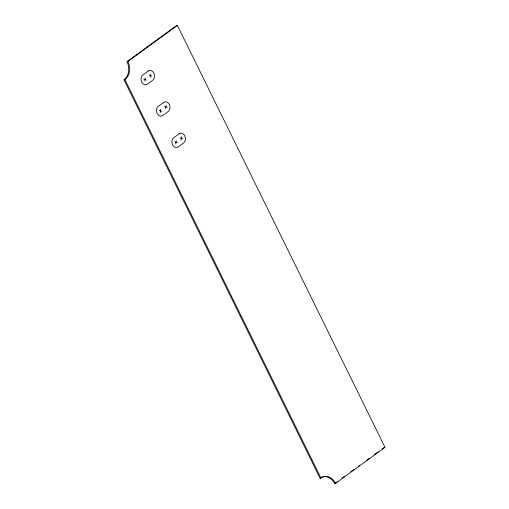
<?xml version="1.0" encoding="UTF-8"?>
<svg xmlns="http://www.w3.org/2000/svg" width="509" height="509" viewBox="0 0 509 509"><rect width="100%" height="100%" fill="white"/><g stroke="black" fill="none" stroke-linecap="round" stroke-linejoin="round"><path stroke-width="0.76" d="M144.842 81.179L145.377 77.915M150.212 77.266L150.747 74.002M160.278 112.553L160.812 109.289M165.648 108.64L166.188 105.376M175.713 143.926L176.254 140.662M181.083 140.013L181.624 136.749M126.995 61.64L176.464 25.609L177.399 25.45L385.008 447.36L335.533 483.391L334.598 483.55A13.469 10.428 80.5 0 0 320.021 478.186L123.992 79.805A13.469 10.428 80.5 0 0 126.995 61.64L127.931 61.481L177.399 25.45M334.598 483.55L337.168 481.679M342.309 477.932L344.879 476.061M350.663 471.849L353.876 469.508M358.374 466.238L359.659 465.296M366.722 460.149L369.292 458.278M374.433 454.537L378.289 451.725M382.144 448.919L384.072 447.519M123.992 79.805L124.928 79.652A13.469 10.428 80.5 0 0 127.931 61.481M320.021 478.186L320.956 478.034A13.469 10.428 80.5 0 1 335.533 483.391M149.169 75.154L151.79 76.115M143.799 79.067L146.414 80.028M164.611 106.527L167.226 107.488M159.234 110.44L161.856 111.401M180.046 137.901L182.661 138.862M174.676 141.814L177.291 142.774M124.928 79.652L320.956 478.034M148.227 71.063L142.857 74.976A5.236 4.059 80.5 0 0 141.693 82.038A5.236 4.059 80.5 0 0 147.362 84.125L152.732 80.212A5.236 4.059 80.5 0 0 153.896 73.143A5.236 4.059 80.5 0 0 148.227 71.063M163.669 102.43L158.293 106.343A5.236 4.059 80.5 0 0 157.128 113.412A5.236 4.059 80.5 0 0 162.797 115.498L168.167 111.586A5.236 4.059 80.5 0 0 169.338 104.517A5.236 4.059 80.5 0 0 163.669 102.43M179.104 133.803L173.734 137.716A5.236 4.059 80.5 0 0 172.564 144.785A5.236 4.059 80.5 0 0 178.233 146.866L183.603 142.959A5.236 4.059 80.5 0 0 184.773 135.89A5.236 4.059 80.5 0 0 179.104 133.803"/></g></svg>
